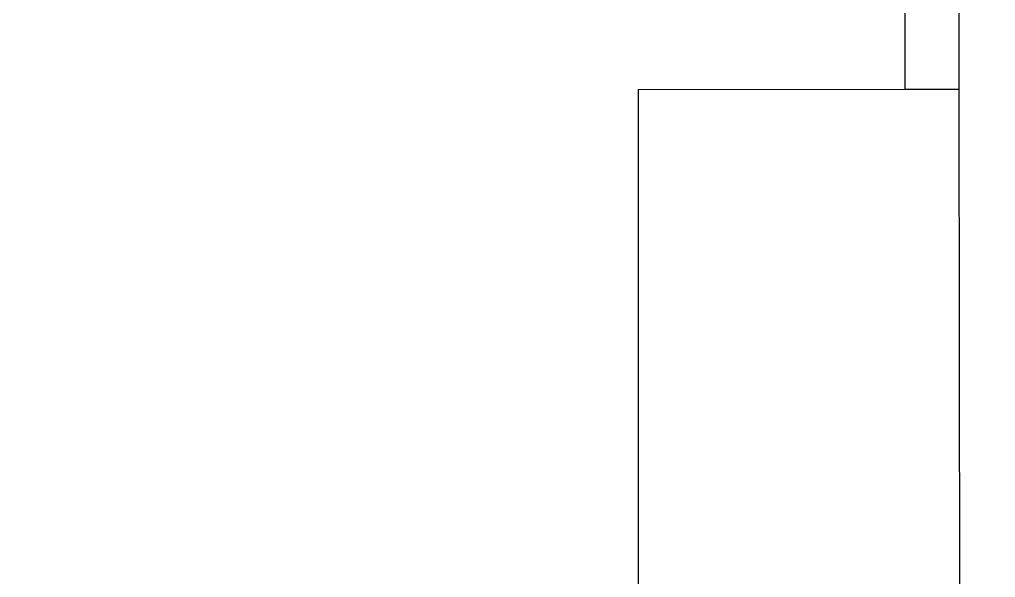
# Model space of a CAD drawing. Header units: metres. Extents: x -39 to 21688, y -24 to 9022.
# Drawn here: x 16.22 to 18.017, y 44.398 to 45.425 of the extents above; entities that cross this region are included whole.
import ezdxf

# ---------------------------------------------------------------- set-up
doc = ezdxf.new("R2010")
doc.units = ezdxf.units.M
doc.header["$MEASUREMENT"] = 0
for name, color, linetype in [('AR-CALLES', 4, 'Continuous'), ('AR-MOBILIRIO', 1, 'Continuous'), ('AR-MUROS', 6, 'Continuous'), ('AR-PUERTAS', 2, 'Continuous')]:
    doc.layers.add(name, color=color, linetype=linetype)

# ---------------------------------------------------------------- blocks, each defined once
blk = doc.blocks.new('AR-MOB. RECEPCION')
at = {"layer": 'AR-MOBILIRIO', "extrusion": (5.25001e-07, -5.22836e-07, 1)}
for p, q in [((-0.5947, 2.835, 0), (-0.004, 2.8359, 0)), ((-0.0046, 2.8359, 0), (-0.0002, 0.1339, 0))]:
    blk.add_line(p, q, dxfattribs=at)
at = {"layer": 'AR-MOBILIRIO', "extrusion": (-1.60905e-07, -3.9026e-07, 1)}
blk.add_line((-0.5947, 2.835, 0), (-0.5947, -2.8519, 0), dxfattribs=at)

msp = doc.modelspace()

# ---------------------------------------------------------------- linework, layer by layer
at = {"layer": 'AR-MUROS'}
msp.add_lwpolyline([(17.85, 46.29698), (17.85, 45.29698), (17.95, 45.29698), (17.95, 46.19698)], dxfattribs=at)
at = {"layer": 'AR-PUERTAS'}
msp.add_circle((22.62406, 27.62249), 40.08066, dxfattribs=at)

# ---------------------------------------------------------------- block references
at = {"layer": 'AR-CALLES', "rotation": 359.9998818690886}
msp.add_blockref('AR-MOB. RECEPCION', (17.95398, 42.46106, 0), dxfattribs=at)

doc.saveas('drawing.dxf')
